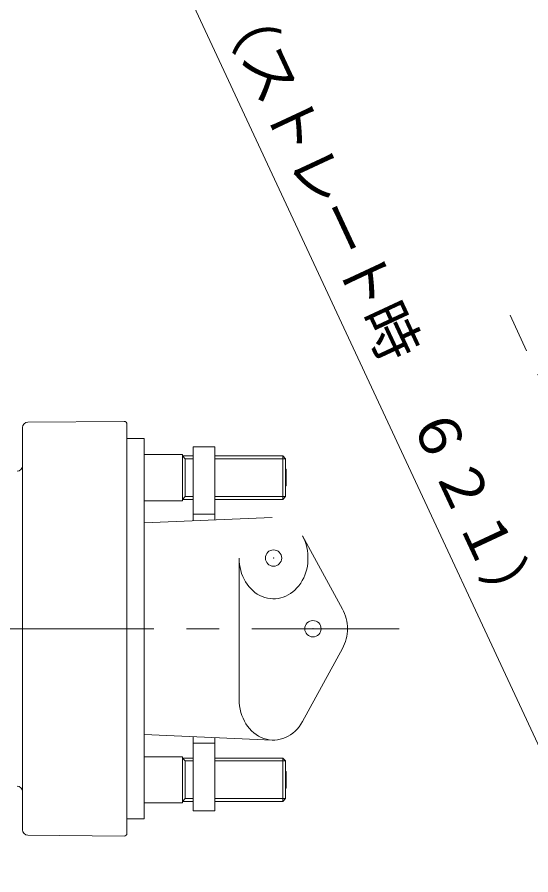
# Model space of a CAD drawing. Units: millimetres, scale not verified. Extents: x -560 to 592, y -417 to 413.
# Drawn here: x 406.1 to 500.6, y -131.2 to 26.7 of the extents above; entities that cross this region are included whole.
import ezdxf
from ezdxf.enums import TextEntityAlignment as Align

# ---------------------------------------------------------------- set-up
doc = ezdxf.new("R2010")
doc.units = ezdxf.units.MM
doc.header["$LTSCALE"] = 6
doc.header["$PDMODE"] = 32
doc.header["$PDSIZE"] = 3
doc.linetypes.add('USER1', pattern=[2, 1.2, -0.8])
doc.linetypes.add('USER2', pattern=[12, 9, -1, 1, -1])
doc.layers.add('0-2_2', color=7, linetype='Continuous', lineweight=18)
doc.layers.add('0-3_3', color=7, linetype='USER1', lineweight=18)
doc.styles.add('ＭＳ ゴシック', font='')
doc.styles.get('ＭＳ ゴシック').set_extended_font_data('MS Gothic')

# ---------------------------------------------------------------- blocks, each defined once
blk = doc.blocks.new('D28')
at = {"layer": '0-3_3', "linetype": 'Continuous'}
blk.add_lwpolyline([(388.32, 136.363), (520.972, -148.111), (519.93, -142.202)], dxfattribs=at)

msp = doc.modelspace()

# ---------------------------------------------------------------- linework, layer by layer
at = {"layer": '0-2_2'}
for p, q in [((407.053, -122.901), (407.053, -48.884)), ((425.748, -47.73), (408.044, -47.884)), ((426.253, -48.23), (426.253, -123.556)), ((429.453, -50.893), (426.253, -50.893)), ((429.453, -52.07), (429.453, -50.893)), ((429.453, -55.184), (429.453, -52.07)), ((438.453, -52.393), (442.453, -52.393)), ((438.453, -52.393), (438.453, -66.012)), ((442.453, -65.843), (442.453, -52.393)), ((436.453, -53.84), (429.453, -53.84)), ((429.453, -116.601), (429.453, -55.184)), ((436.453, -58.09), (436.453, -53.84)), ((436.453, -54.09), (438.453, -54.09)), ((436.994, -54.631), (438.453, -54.631)), ((442.453, -54.09), (454.911, -54.09)), ((442.453, -54.631), (455.453, -54.631)), ((454.911, -54.09), (455.453, -54.631)), ((454.911, -54.09), (454.911, -58.09)), ((455.453, -58.09), (455.453, -54.631)), ((455.453, -56.49), (455.553, -56.59)), ((455.553, -58.09), (455.553, -56.59)), ((436.453, -58.09), (436.453, -62.34)), ((454.911, -62.09), (454.911, -58.09)), ((455.453, -58.09), (455.453, -61.549)), ((455.553, -58.09), (455.553, -59.59)), ((455.453, -59.69), (455.553, -59.59)), ((436.994, -61.549), (438.453, -61.549)), ((442.453, -61.549), (455.453, -61.549)), ((454.911, -62.09), (455.453, -61.549)), ((429.453, -62.34), (436.453, -62.34)), ((436.453, -62.09), (438.453, -62.09)), ((442.453, -62.09), (454.911, -62.09)), ((453.001, -65.398), (429.453, -66.393)), ((438.453, -64.811), (442.453, -64.811)), ((458.556, -68.822), (465.91, -82.278)), ((446.883, -72.893), (446.883, -85.893)), ((446.883, -98.893), (446.883, -85.893)), ((458.556, -102.963), (465.91, -89.508)), ((453.001, -106.388), (429.453, -105.393)), ((438.453, -119.393), (438.453, -105.773)), ((438.453, -106.974), (442.453, -106.974)), ((442.453, -105.942), (442.453, -119.393)), ((429.453, -109.445), (436.453, -109.445)), ((436.453, -113.695), (436.453, -109.445)), ((436.453, -109.695), (438.453, -109.695)), ((436.994, -110.237), (438.453, -110.237)), ((442.453, -109.695), (454.911, -109.695)), ((442.453, -110.237), (455.453, -110.237)), ((454.911, -109.695), (455.453, -110.237)), ((454.911, -109.695), (454.911, -113.695)), ((455.453, -113.695), (455.453, -110.237)), ((455.453, -112.095), (455.553, -112.195)), ((455.553, -113.695), (455.553, -112.195)), ((436.453, -113.695), (436.453, -117.946)), ((454.911, -117.696), (454.911, -113.695)), ((455.453, -113.695), (455.453, -117.154)), ((455.453, -115.296), (455.553, -115.196)), ((455.553, -113.695), (455.553, -115.196)), ((429.453, -119.716), (429.453, -116.601)), ((436.453, -117.945), (429.453, -117.945)), ((436.453, -117.696), (438.453, -117.696)), ((436.994, -117.154), (438.453, -117.154)), ((442.453, -117.154), (455.453, -117.154)), ((442.453, -117.696), (454.911, -117.696)), ((454.911, -117.696), (455.453, -117.154)), ((429.453, -120.893), (429.453, -119.716)), ((438.453, -119.393), (442.453, -119.393)), ((426.253, -120.893), (429.453, -120.893)), ((408.044, -123.901), (425.748, -124.056))]:
    msp.add_line(p, q, dxfattribs=at)
for points in [[(436.453, -54.09), (436.994, -54.631), (436.994, -58.09)], [(436.453, -62.09), (436.994, -61.549), (436.994, -58.09)], [(436.453, -109.695), (436.994, -110.237), (436.994, -113.695)], [(436.453, -117.696), (436.994, -117.154), (436.994, -113.695)]]:
    msp.add_lwpolyline(points, dxfattribs=at)
for centre, radius, start, end in [((408.053, -48.884), 1, 90.5, 180), ((425.753, -48.23), 0.5, 0, 90.5), ((406.053, -55.901), 1, 270.5, 0), ((406.053, -115.884), 1, 0, 89.5), ((408.053, -122.901), 1, 180, 269.5), ((425.753, -123.556), 0.5, 269.5, 0)]:
    msp.add_arc(centre, radius, start, end, dxfattribs=at)
for centre, major_axis, ratio, start_param, end_param in [((453.227, -72.893), (0, 7.5), 0.845887, 1.570796, 5.286071), ((460.478, -85.893), (0, 7), 0.906308, 4.712389, 5.255083), ((460.478, -85.893), (0, 7), 0.906308, 4.169695, 4.712389), ((453.227, -98.893), (0, 7.5), 0.845887, 1.570796, 4.138707)]:
    msp.add_ellipse(centre, major_axis=major_axis, ratio=ratio, start_param=start_param, end_param=end_param, dxfattribs=at)
for p in [(453.227, -72.893), (460.478, -85.893)]:
    msp.add_point(p, dxfattribs=at)
at = {"layer": '0-3_3'}
msp.add_line((496.751, -28.2), (510.25, -57.148), dxfattribs=at)
at = {"layer": '0-3_3', "linetype": 'USER2'}
msp.add_line((305.224, -85.893), (476.32, -85.893), dxfattribs=at)

# ---------------------------------------------------------------- block references
at = {"layer": '0-3_3'}
msp.add_blockref('D28', (0, 0), dxfattribs=at)

# ---------------------------------------------------------------- texts
at = {"layer": '0-3_3', "style": 'ＭＳ ゴシック'}
msp.add_text('（ストレート時\u3000６２１）', height=7.698, rotation=295, dxfattribs=at).set_placement((440.474, 28.067), align=Align.BOTTOM_LEFT)

doc.saveas('drawing.dxf')
